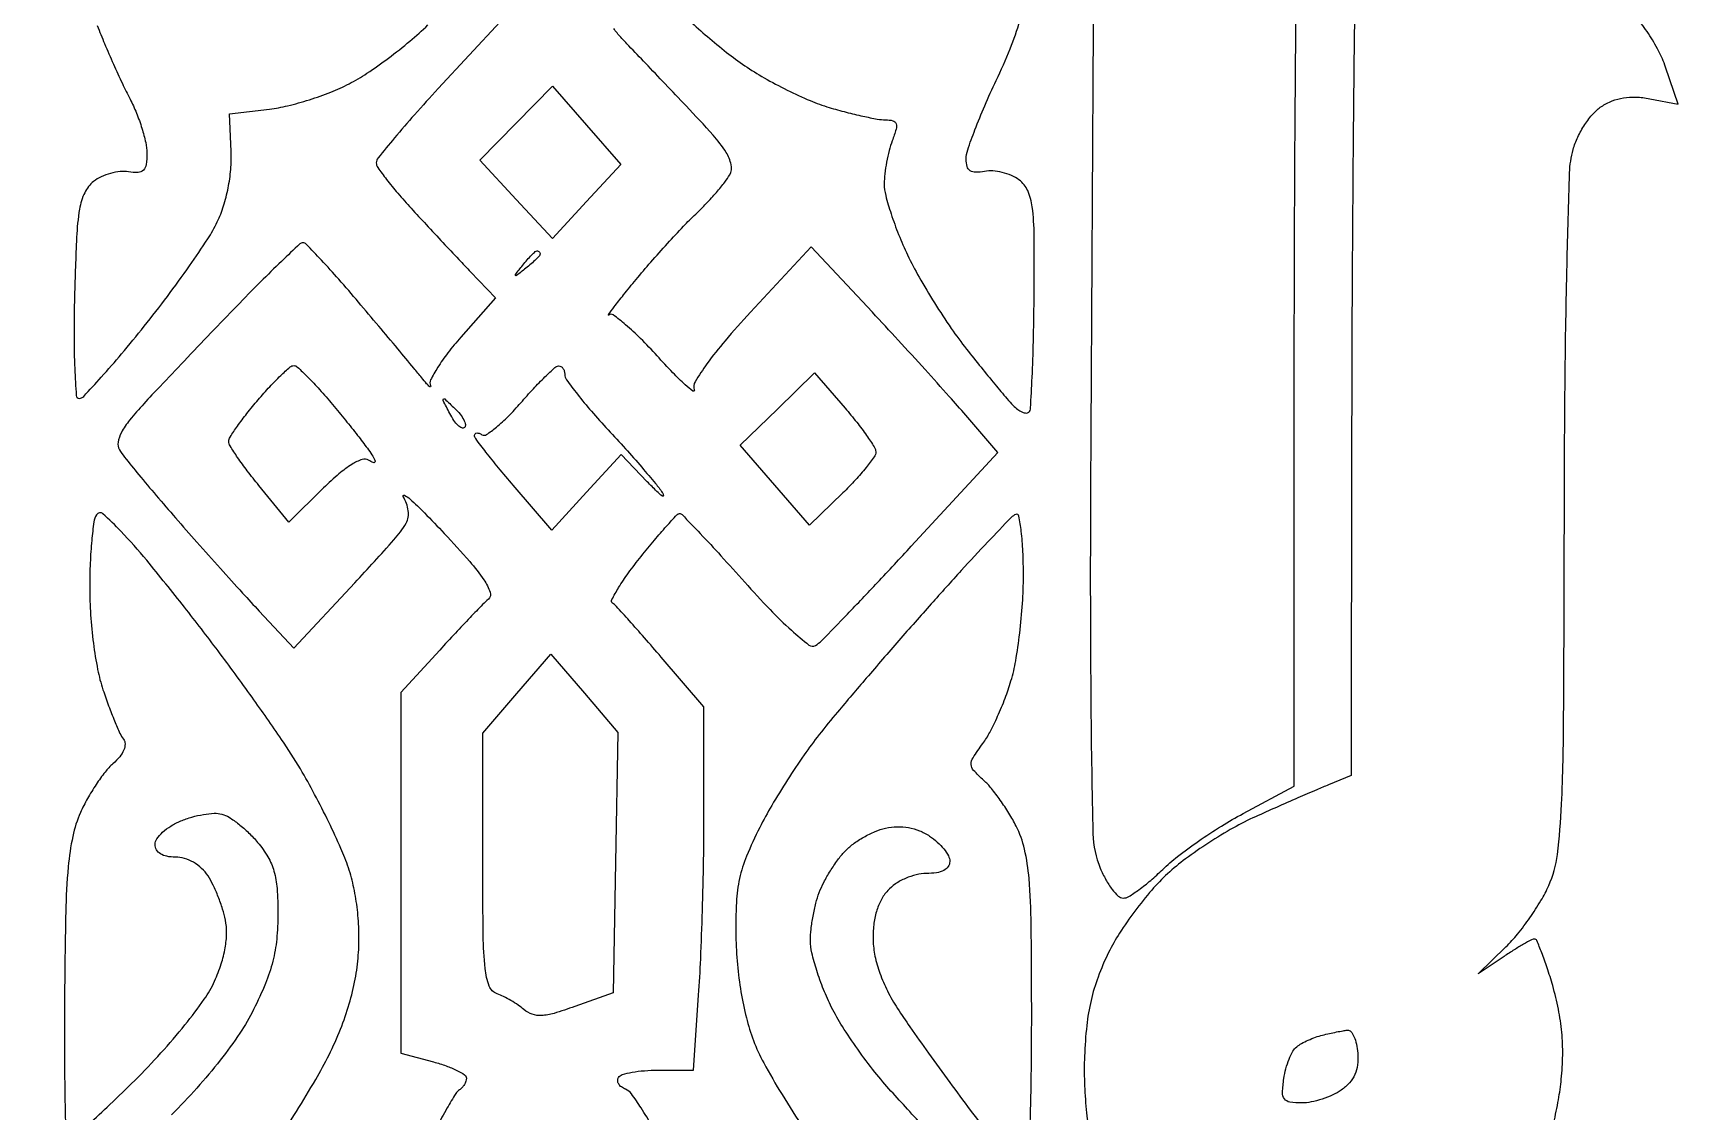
# Model space of a CAD drawing. Extents: x 5.1 to 37, y 2.5 to 60.3.
# Drawn here: x 16.93 to 33.92, y 33.16 to 44.3 of the extents above; entities that cross this region are included whole.
import ezdxf

# ---------------------------------------------------------------- set-up
doc = ezdxf.new("R2010")
doc.units = 0
doc.header["$MEASUREMENT"] = 0

msp = doc.modelspace()

# ---------------------------------------------------------------- linework, layer by layer
for points in [[(16.684552, 41.712711, 0.000778), (16.712474, 44.2881, -0.000199), (16.737413, 46.863279, -0.000262), (16.762321, 49.21176, -0.000189), (16.784978, 51.180703, -0.002541)], [(27.900189, 47.469668, 0.000442), (27.876324, 44.278371, 0.000408), (27.848728, 39.502038, 0.003382), (27.85264, 37.332571, 0.003899), (27.874005, 36.027271, 0.093172), (27.950076, 35.670321, 0.027528), (28.007074, 35.552574, 0.036673), (28.072107, 35.453134, 0.040065), (28.135668, 35.382477, 0.191835), (28.185066, 35.3628, 0.138109), (28.243437, 35.379236, 0.019161), (28.349229, 35.449654, 0.020744), (28.470624, 35.545255, 0.016235), (28.594364, 35.658474, -0.028672), (28.747503, 35.791753, -0.012777), (28.96316, 35.95008, -0.012599), (29.200512, 36.106449, -0.016662), (29.424635, 36.235973), (29.952108, 36.517797), (29.95294, 40.783649, -0.001097), (29.95718, 42.558735, -0.001041), (29.969216, 44.36468, -0.001033), (29.986484, 45.961725, -0.00368)], [(23.319171, 33.008578, 0.017886), (23.208329, 33.195651, 0.015309), (23.107387, 33.342795, 0.14411), (23.047144, 33.388845, -0.068109), (23.004925, 33.412043, -0.098618), (22.976446, 33.443498, -0.12333), (22.966003, 33.478019, -0.151622), (22.974379, 33.510465, -0.185435), (23.013154, 33.539974, -0.025276), (23.114079, 33.563953, -0.026285), (23.241771, 33.580669, -0.019406), (23.384225, 33.5862), (23.747264, 33.5862), (23.802232, 34.360597, 0.007225), (23.823363, 34.734775, 0.003167), (23.841053, 35.231048, 0.003134), (23.853191, 35.758056, 0.00419), (23.8572, 36.236383), (23.8572, 37.337774), (23.415265, 37.851937, 0.002285), (23.241648, 38.052072, 0.003273), (23.085767, 38.227778, 0.00178), (22.952524, 38.374944, 0.050027), (22.914158, 38.40938, -0.372129), (22.905878, 38.445258, -0.015445), (22.976077, 38.568835, -0.02031), (23.076934, 38.720085, -0.012214), (23.208042, 38.891428, -0.005143), (23.346417, 39.059819, -0.007934), (23.469815, 39.202224, -0.003364), (23.577212, 39.320648, -0.190716), (23.6034, 39.333316, -0.22299), (23.631107, 39.322723, -0.001412), (23.819054, 39.126564, -0.0053), (24.032643, 38.897565, -0.003312), (24.27814, 38.625098, 0.009655), (24.539202, 38.342644, 0.018512), (24.761053, 38.128207, 0.014356), (24.941489, 37.9754, 0.311047), (25.007307, 37.970729, 0.06616), (25.071199, 38.020768, 0.001544), (25.338093, 38.295362, 0.003397), (25.648155, 38.620742, 0.002294), (25.997555, 38.995862), (26.891074, 39.964024), (26.560316, 40.349462, 0.005157), (26.390478, 40.543296, 0.001771), (26.14073, 40.820488, 0.00176), (25.863064, 41.124321, 0.002036), (25.596404, 41.4117), (24.96325, 42.0885), (24.336532, 41.4117, 0.009598), (24.075159, 41.118341, 0.020743), (23.888173, 40.880925, 0.02025), (23.765146, 40.69524, 0.231539), (23.75751, 40.610252, -0.74162), (23.742895, 40.598909, -0.031492), (23.664244, 40.662404, -0.016176), (23.535875, 40.788001, -0.007014), (23.37303, 40.962828, 0.012716), (23.202554, 41.141713, 0.020799), (23.048272, 41.283278, 0.016026), (22.919439, 41.385096, 0.348365), (22.87436, 41.383576, -0.884776), (22.869928, 41.387661, -0.007937), (22.929493, 41.467946, -0.005748), (23.026526, 41.591515, -0.002655), (23.155422, 41.7501, -0.007213), (23.308172, 41.930634, -0.005548), (23.479899, 42.123397, -0.005613), (23.644508, 42.300068, -0.013289), (23.771969, 42.4269, 0.012887), (23.880982, 42.535201, 0.012273), (23.986108, 42.650713, 0.012313), (24.073924, 42.75729, 0.041959), (24.123219, 42.832416, 0.179728), (24.138074, 42.936952, 0.087883), (24.086192, 43.063238, 0.041286), (23.950764, 43.242255, 0.007749), (23.671789, 43.544322, -0.00002), (23.457195, 43.769589, -0.000023), (23.253756, 43.983184, -0.00002), (23.081828, 44.163726, -0.000144), (22.998133, 44.251672, -0.045811), (22.925026, 44.34418, -0.208992)], [(30.576542, 44.636044, 0.000918), (30.561489, 43.251588, 0.000918), (30.550344, 41.703715, 0.00101), (30.545331, 40.204336), (30.5406, 36.628173), (30.30795, 36.532767, 0.004321), (30.184581, 36.480925, 0.001169), (29.99007, 36.396664, 0.001183), (29.769723, 36.299977, 0.001227), (29.552505, 36.203412, 0.023584), (29.324296, 36.088084, 0.01508), (29.07021, 35.93396, 0.015152), (28.829828, 35.767485, 0.027184), (28.644787, 35.614653, 0.02847), (28.480992, 35.44545, 0.017413), (28.306806, 35.228906, 0.017435), (28.14875, 35.001662, 0.029469), (28.034744, 34.799717, 0.024741), (27.926509, 34.547622, 0.032071), (27.854122, 34.306765, 0.029892), (27.809802, 34.045539, 0.017708), (27.786781, 33.730245, 0.017774), (27.786258, 33.459282, 0.016007), (27.80466, 33.179283, 0.01665), (27.838669, 32.921034, 0.03258)], [(17.591659, 44.3727, 0.007473), (17.667134, 44.186315, 0.005017), (17.758691, 43.975509, 0.005053), (17.851473, 43.773138, 0.009949), (17.930016, 43.614562, -0.023852), (17.996772, 43.469803, -0.020544), (18.053175, 43.312018, -0.02105), (18.092443, 43.164483, -0.054564), (18.1044, 43.055244, -0.032593), (18.096743, 42.937908, -0.163548), (18.068244, 42.879589, -0.192963), (18.013436, 42.855717, -0.048156), (17.91405, 42.862356, 0.067283), (17.82881, 42.864792, 0.041257), (17.729913, 42.845951, 0.040677), (17.633255, 42.810445, 0.056507), (17.5545, 42.762566, 0.118476), (17.462053, 42.64726, 0.068866), (17.408927, 42.476991, 0.03041), (17.378546, 42.186277, 0.00418), (17.35725, 41.577442, 0.006624), (17.35181, 41.170188, 0.011357), (17.359486, 40.830645, 0.005167), (17.375037, 40.551494, 0.395016), (17.405049, 40.5234, 0.208034), (17.451766, 40.543717, 0.004016), (17.63354, 40.741863, 0.008976), (17.842666, 40.982065, 0.005807), (18.076382, 41.267105, 0.007954), (18.316063, 41.576402, 0.008147), (18.543836, 41.890736, 0.007951), (18.73262, 42.169744, 0.033565), (18.831502, 42.345755, 0.035055), (18.896123, 42.510079, 0.027474), (18.943461, 42.695737, 0.027207), (18.970583, 42.887753, 0.032086), (18.974577, 43.071217), (18.958017, 43.461734), (19.370614, 43.5106, 0.03049), (19.558091, 43.544492, 0.016907), (19.781991, 43.607331, 0.016809), (20.005246, 43.686567, 0.025941), (20.191655, 43.771276, 0.027133), (20.377187, 43.880644, 0.01365), (20.59941, 44.037354, 0.013513), (20.820922, 44.212316, 0.019492), (21.006196, 44.379638)], [(21.752831, 44.410664), (21.113016, 43.721964, 0.005308), (20.867814, 43.452343, 0.008075), (20.661146, 43.2125, 0.003712), (20.491206, 43.005614, 0.171718), (20.4732, 42.954731, 0.15557), (20.488341, 42.907246, 0.009279), (20.578818, 42.784678, 0.013229), (20.695007, 42.641261, 0.00933), (20.83275, 42.486106, 0.001019), (20.989099, 42.317168, 0.000766), (21.161734, 42.131963, 0.000774), (21.324636, 41.958276, 0.001784), (21.447796, 41.828301), (21.703291, 41.560589), (21.34595, 41.154498, 0.016228), (21.212286, 40.992275, 0.023897), (21.1067, 40.840861, 0.021007), (21.033909, 40.713477, 0.237289), (21.033278, 40.657054, -0.22439), (21.033452, 40.644017, -0.50049), (21.025288, 40.642238, -0.03759), (20.992729, 40.67501, -0.008753), (20.943351, 40.7349, 0.00531), (20.862271, 40.834632, 0.00078), (20.695642, 41.034569, 0.000881), (20.497922, 41.270215, 0.000757), (20.289095, 41.51745, 0.00461), (20.086157, 41.752547, 0.007214), (19.906824, 41.950628, 0.002688), (19.750375, 42.116702, 0.205276), (19.717483, 42.1308, 0.191044), (19.683436, 42.117298, 0.001995), (19.494652, 41.938203, 0.006017), (19.278506, 41.726466, 0.00383), (19.031865, 41.47515, 0.000982), (18.765427, 41.198382, 0.000868), (18.488862, 40.908959, 0.000872), (18.24057, 40.647305, 0.002655), (18.073173, 40.468391, 0.016377), (17.926309, 40.298933, 0.048199), (17.841209, 40.170453, 0.078298), (17.806754, 40.070649, 0.177915), (17.820523, 39.993228, 0.036972), (17.872661, 39.917354, 0.003199), (18.020747, 39.735115, 0.0042), (18.200816, 39.520098, 0.003248), (18.4005, 39.28875, 0.001767), (18.620898, 39.038522, 0.001353), (18.863583, 38.766432, 0.001367), (19.092158, 38.512952, 0.003236), (19.264152, 38.325713), (19.620205, 37.9431), (20.250756, 38.6199, 0.003929), (20.655393, 39.061118, 0.055461), (20.780504, 39.235072, 0.166793), (20.804011, 39.362689, 0.101475), (20.750789, 39.5082, -0.739848), (20.76289, 39.521968, -0.076747), (20.821767, 39.483613, -0.016124), (20.970377, 39.341565, -0.005591), (21.175695, 39.1275, -0.008096), (21.438274, 38.83829, -0.032399), (21.584119, 38.64889, -0.058924), (21.649503, 38.521348, -0.314821), (21.630909, 38.449722, 0.022724), (21.571282, 38.393923, 0.002541), (21.442093, 38.260165, 0.003084), (21.290059, 38.09917, 0.002497), (21.12885, 37.924596), (20.727, 37.485049), (20.727, 35.623485), (20.727, 33.761922), (21.0654, 33.6708, -0.019723), (21.195052, 33.630342, -0.029416), (21.304395, 33.584019, -0.029055), (21.384865, 33.538197, -0.254028), (21.4038, 33.503332, -0.080585), (21.398532, 33.470859, -0.05343), (21.382814, 33.436443, -0.052447), (21.359689, 33.40538, -0.068222), (21.33236, 33.382833, 0.117731), (21.29336, 33.343633, 0.006317), (21.203228, 33.191835, 0.0096), (21.100886, 33.006262, 0.00683)], [(23.710812, 44.420534, 0.011224), (23.89212, 44.258567, 0.011083), (24.091284, 44.096022, 0.014949), (24.278884, 43.958538, 0.021296), (24.479063, 43.833047, 0.01446), (24.716633, 43.706801, 0.01459), (24.953523, 43.598054, 0.028135), (25.149876, 43.527506, 0.008693), (25.325643, 43.478618, 0.009455), (25.498164, 43.437314, 0.009007), (25.647, 43.407443, 0.045044), (25.731661, 43.3998, -0.061659), (25.807922, 43.39036, -0.259499), (25.840345, 43.359904, -0.149857), (25.841005, 43.301908, -0.019302), (25.800906, 43.182793, 0.027906), (25.769283, 43.083222, 0.017053), (25.742656, 42.962808, 0.017074), (25.724375, 42.841343, 0.02889), (25.718467, 42.738643, 0.063417), (25.73379, 42.618596, 0.015968), (25.789418, 42.429116, 0.016041), (25.86751, 42.214898, 0.015558), (25.95991, 42.0039, 0.018429), (26.078821, 41.775898, 0.010467), (26.238434, 41.508726, 0.010441), (26.410711, 41.245966, 0.016935), (26.569125, 41.031, 0.002682), (26.718303, 40.844362, 0.003109), (26.862353, 40.668359, 0.002773), (26.986034, 40.520819, 0.018402), (27.05081, 40.449879, 0.038259), (27.097775, 40.408893, 0.057497), (27.144748, 40.381613, 0.075865), (27.184742, 40.370979, 0.227249), (27.210727, 40.380127, 0.184502), (27.229532, 40.42218, 0.002028), (27.245952, 40.740487, 0.005994), (27.259112, 41.1111, 0.003827), (27.265947, 41.54219, 0.003483), (27.266764, 42.204518, 0.029884), (27.247386, 42.500005, 0.0741), (27.200303, 42.668061, 0.129013), (27.110099, 42.780133, 0.058709), (27.032965, 42.824215, 0.040848), (26.937653, 42.855829, 0.041172), (26.839699, 42.871267, 0.064703), (26.75475, 42.866573, -0.042581), (26.662371, 42.857368, -0.150741), (26.605843, 42.87393, -0.181428), (26.574594, 42.917005, -0.067263), (26.5644, 42.992443, -0.081957), (26.580365, 43.089186, -0.009371), (26.655556, 43.297866, -0.011112), (26.755888, 43.544187, -0.008838), (26.874718, 43.805562, 0.015315), (27.018415, 44.132818, 0.023464), (27.120582, 44.425166, 0.026144)], [(32.632893, 33.042465, 0.012095), (32.680608, 33.28034, 0.017409), (32.71035, 33.493001, 0.023196), (32.724598, 33.739399, 0.025803), (32.715021, 33.977385, 0.025607), (32.680844, 34.214724, 0.022176), (32.621389, 34.459196, 0.008629), (32.564366, 34.643425, 0.013747), (32.508607, 34.798622, 0.007566), (32.457385, 34.924109, 0.300625), (32.433646, 34.9398, 0.123115), (32.403481, 34.932258, 0.007469), (32.321337, 34.886855, 0.010791), (32.224482, 34.828607, 0.007749), (32.11876, 34.759563), (31.8519, 34.579325), (32.138193, 34.859052, 0.028841), (32.259206, 34.991761, 0.017859), (32.386252, 35.160292, 0.017898), (32.500172, 35.336294, 0.030556), (32.58062, 35.491743, 0.072995), (32.669785, 35.812996, 0.020705), (32.713208, 36.33116, 0.009175), (32.734724, 37.233071, 0.000995), (32.742033, 39.314338, -0.002019), (32.749932, 40.734742, -0.003589), (32.769559, 41.904586, -0.002042), (32.79616, 42.853113, -0.05939), (32.832554, 43.092684, -0.04398), (32.880392, 43.220822, -0.034136), (32.953541, 43.350543, -0.035089), (33.039252, 43.46286, -0.067292), (33.124724, 43.536985, -0.050387), (33.235311, 43.594467, -0.054644), (33.352212, 43.626755, -0.050963), (33.480205, 43.634247, -0.035534), (33.624036, 43.617719), (33.916419, 43.562868), (33.786523, 43.944092, 0.037961), (33.7149, 44.111495, 0.026096), (33.610074, 44.289443, 0.026201), (33.488142, 44.454269, 0.04026)], [(19.42935, 32.815743, 0.007147), (19.649612, 33.159443, 0.007231), (19.847525, 33.488743, 0.016483), (19.984959, 33.744103, 0.020145), (20.103566, 34.009349, 0.023451), (20.193923, 34.270322, 0.024725), (20.255478, 34.525188, 0.028841), (20.28773, 34.772124, 0.023091), (20.293854, 35.007314, 0.023111), (20.278259, 35.241999, 0.023738), (20.241839, 35.467623, 0.028303), (20.18559, 35.67564, 0.023668), (20.108148, 35.876487, 0.009246), (19.983149, 36.146311, 0.009128), (19.836905, 36.433804, 0.011214), (19.689574, 36.696422, 0.016643), (19.49569, 37.000937, 0.005428), (19.189968, 37.43733, 0.005402), (18.839652, 37.915018, 0.006067), (18.492178, 38.366726, 0.005151), (18.102319, 38.850669, 0.018022), (17.836821, 39.150656, 0.021219), (17.650459, 39.330587, 0.461908), (17.584023, 39.321224, 0.107711), (17.556782, 39.246773, 0.010593), (17.534747, 39.055985, 0.012996), (17.519048, 38.824816, 0.009949), (17.513495, 38.571521, 0.017378), (17.522786, 38.287765, 0.015478), (17.551786, 37.994099, 0.016069), (17.595844, 37.723708, 0.031989), (17.65109, 37.514021, 0.008152), (17.709566, 37.347584, 0.009641), (17.770422, 37.192279, 0.008633), (17.826403, 37.063479, 0.058593), (17.862291, 37.004192, -0.168314), (17.879149, 36.954632, -0.100233), (17.866299, 36.892965, -0.071585), (17.823677, 36.823158, -0.038411), (17.753419, 36.750392, 0.04561), (17.673135, 36.664814, 0.018961), (17.580407, 36.536132, 0.018573), (17.49087, 36.389883, 0.022825), (17.418871, 36.246931, 0.053613), (17.338901, 36.000517, 0.029497), (17.2922, 35.68665, 0.016806), (17.266344, 35.218074, 0.003562), (17.254572, 34.400162, 0.002306), (17.253033, 33.820856, 0.003708), (17.257661, 33.327009, 0.000774), (17.265601, 32.894003, 0.19375)], [(27.222562, 32.973714, 0.006028), (27.236642, 33.506008, 0.003598), (27.2412, 34.13947, 0.002728), (27.23603, 35.08703, 0.01759), (27.213984, 35.565029, 0.035603), (27.167444, 35.867962, 0.062154), (27.081002, 36.10642, 0.020212), (27.00693, 36.23812, 0.016019), (26.916776, 36.374299, 0.016304), (26.824864, 36.495346, 0.038405), (26.746893, 36.577579, -0.021998), (26.641225, 36.681947, -0.182146), (26.616192, 36.743324, -0.151925), (26.635456, 36.811698, -0.014014), (26.736644, 36.958279, 0.037402), (26.808351, 37.073304, 0.014958), (26.889604, 37.240326, 0.014704), (26.966831, 37.426372, 0.01797), (27.027537, 37.6047, 0.030722), (27.076524, 37.813213, 0.01296), (27.117663, 38.098112, 0.012766), (27.146028, 38.405692, 0.016263), (27.155684, 38.6904, 0.010931), (27.150509, 38.943081, 0.019424), (27.133628, 39.15055, 0.015457), (27.109775, 39.307375, 0.464127), (27.079157, 39.3249, 0.114516), (27.028949, 39.292202, 0.001776), (26.789816, 39.041582, 0.004631), (26.514656, 38.745707, 0.003037), (26.202914, 38.400015, 0.00248), (25.870856, 38.023524, 0.002292), (25.533688, 37.633802, 0.002287), (25.236622, 37.284011, 0.00765), (25.046415, 37.050806, 0.015616), (24.890886, 36.840892, 0.009349), (24.718713, 36.582484, 0.009356), (24.55681, 36.318608, 0.016036), (24.433134, 36.091977, 0.018461), (24.297134, 35.795876, 0.044452), (24.224816, 35.566003, 0.042344), (24.192376, 35.320382, 0.015428), (24.186818, 34.96916, 0.018536), (24.202011, 34.677816, 0.019484), (24.238673, 34.393246, 0.02044), (24.294812, 34.127203, 0.027303), (24.368546, 33.891706, 0.03585), (24.473923, 33.661751, 0.011308), (24.663161, 33.33427, 0.011229), (24.891435, 32.977386, 0.012232)], [(17.500709, 33.026122, 0.008708), (17.722369, 33.230003, 0.005234), (17.978607, 33.479228, 0.013362), (18.25008, 33.763664, 0.014605), (18.497763, 34.054078, 0.015101), (18.696543, 34.317336, 0.049988), (18.8037, 34.50595, 0.025536), (18.871346, 34.682608, 0.034816), (18.912704, 34.847997, 0.03906), (18.92754, 34.999908, 0.05422), (18.915384, 35.136028, 0.026859), (18.886182, 35.249871, 0.017819), (18.841139, 35.377028, 0.017956), (18.788395, 35.497726, 0.033049), (18.735719, 35.591028, 0.05963), (18.669416, 35.669881, 0.057232), (18.585515, 35.732111, 0.05895), (18.4923, 35.772191, 0.072203), (18.39855, 35.7858, -0.047589), (18.309939, 35.794253, -0.092372), (18.243986, 35.82017, -0.122974), (18.20366, 35.861972, -0.131425), (18.189, 35.916784, -0.15592), (18.207583, 35.974926, -0.05305), (18.267078, 36.042121, -0.046585), (18.353083, 36.107095, -0.038986), (18.454796, 36.159527, -0.03051), (18.568174, 36.199254, -0.027887), (18.688988, 36.226303, -0.02898), (18.799653, 36.238141, -0.076246), (18.878799, 36.229914, -0.077828), (18.953899, 36.197172, -0.025651), (19.052366, 36.12721, -0.024839), (19.15529, 36.037172, -0.025734), (19.247503, 35.93838, -0.041502), (19.354056, 35.788033, -0.064002), (19.416868, 35.641823, -0.051518), (19.44856, 35.462574, -0.018014), (19.458, 35.200622, -0.02541), (19.44467, 34.938498, -0.036837), (19.404276, 34.710378, -0.034695), (19.328647, 34.480823, -0.019419), (19.206994, 34.213063, -0.031496), (19.063956, 33.967957, -0.017811), (18.862128, 33.689303, -0.016732), (18.621282, 33.400985, -0.016053), (18.358456, 33.12528, 0.015837)], [(26.143982, 32.980792, 0.000514), (25.958733, 33.183951, 0.000664), (25.788303, 33.369975, -0.018727), (25.620983, 33.5664, -0.012743), (25.445031, 33.801433, -0.012855), (25.286639, 34.037265, -0.02507), (25.174953, 34.234337, -0.020911), (25.091524, 34.419343, -0.019085), (25.021024, 34.616344, -0.019491), (24.971657, 34.797162, -0.056948), (24.957, 34.925429, -0.028068), (24.963503, 35.041177, -0.016991), (24.983507, 35.177004, -0.017001), (25.012639, 35.310923, -0.028502), (25.047235, 35.420743, -0.030468), (25.094382, 35.525446, -0.018374), (25.162132, 35.643567, -0.018373), (25.238378, 35.756406, -0.030445), (25.31166, 35.844862, -0.045917), (25.396299, 35.920046, -0.029004), (25.507123, 35.992108, -0.029028), (25.625333, 36.05075, -0.046601), (25.732462, 36.084989, -0.046962), (25.852593, 36.09976, -0.051864), (25.969325, 36.090972, -0.052123), (26.08125, 36.058433, -0.048278), (26.187138, 36.002827, -0.038456), (26.26675, 35.941432, -0.041151), (26.334082, 35.869842, -0.044921), (26.380732, 35.799059, -0.123862), (26.3952, 35.74155, -0.153028), (26.378583, 35.688528, -0.121735), (26.333309, 35.64873, -0.08265), (26.258171, 35.624336, -0.037264), (26.154512, 35.6166, 0.059955), (26.048983, 35.6039, 0.043871), (25.937142, 35.565939, 0.043965), (25.833944, 35.509188, 0.061221), (25.75428, 35.440306, 0.062564), (25.686149, 35.34295, 0.049556), (25.637679, 35.223885, 0.044727), (25.609886, 35.085482, 0.033762), (25.603483, 34.930458, 0.045532), (25.623021, 34.76454, 0.033587), (25.673338, 34.586453, 0.031336), (25.751777, 34.403568, 0.027399), (25.855665, 34.223214, 0.00823), (25.983264, 34.034216, 0.002719), (26.176698, 33.760811, 0.002707), (26.394511, 33.45993, 0.00307), (26.6067, 33.173833, 0.005219), (26.805836, 32.914436, 0.00806)]]:
    msp.add_lwpolyline(points, format="xyb")
msp.add_lwpolyline([(22.645373, 43.343292), (22.998647, 42.937929), (22.645373, 42.555514), (22.2921, 42.1731), (21.918027, 42.5781), (21.543954, 42.9831), (21.918027, 43.365877), (22.2921, 43.748655)], close=True)
for points in [[(22.133259, 42.0462, -0.099038), (22.145449, 42.043762, -0.097945), (22.155817, 42.036817, -0.097945), (22.162762, 42.026449, -0.099038), (22.1652, 42.014259, -0.184603), (22.158335, 41.996298, -0.013803), (22.12171, 41.957593, -0.017649), (22.073866, 41.913013, -0.012436), (22.01715, 41.866209, -0.001576), (21.921594, 41.791754, -0.377591), (21.9114, 41.7924, -0.377591), (21.910754, 41.802594, -0.001576), (21.985209, 41.89815, -0.012436), (22.032013, 41.954866, -0.017649), (22.076593, 42.00271, -0.013803), (22.115298, 42.039335, -0.184603)], [(19.620549, 40.8618, -0.190713), (19.658995, 40.846582, -0.008259), (19.764969, 40.743757, -0.013072), (19.887828, 40.613928, -0.008847), (20.021246, 40.45995, -0.003771), (20.155075, 40.297384, -0.004428), (20.279378, 40.14124, -0.00391), (20.382151, 40.007628, -0.02719), (20.42826, 39.939279, -0.016631), (20.458741, 39.884252, -0.267201), (20.457727, 39.86382, -0.381475), (20.441402, 39.8593, -0.023711), (20.39378, 39.885698, 0.229468), (20.327287, 39.892534, 0.051282), (20.221708, 39.841384, 0.03814), (20.088167, 39.744044, 0.01748), (19.929057, 39.59845), (19.569897, 39.245961), (19.260149, 39.623969, -0.009189), (19.141493, 39.774326, -0.012824), (19.041389, 39.913345, -0.009227), (18.963808, 40.031765, -0.141309), (18.9504, 40.07826, -0.144154), (18.963905, 40.124129, -0.010197), (19.039316, 40.236014, -0.013728), (19.137143, 40.367156, -0.009895), (19.253092, 40.508172, -0.009849), (19.373769, 40.64366, -0.014309), (19.485893, 40.757922, -0.009799), (19.582522, 40.847334, -0.183785)], [(22.35555, 40.857858, -0.144975), (22.379731, 40.852301, -0.107028), (22.400362, 40.833946, -0.089326), (22.41425, 40.805362, -0.068634), (22.419, 40.77092, 0.158908), (22.437065, 40.715513, 0.008463), (22.550325, 40.565685, 0.01259), (22.694785, 40.390436, 0.008784), (22.866063, 40.19987, -0.004408), (23.045571, 40.003627, -0.004904), (23.215251, 39.811047, -0.004548), (23.356765, 39.644178, -0.02548), (23.426997, 39.5505, -0.113601), (23.438808, 39.519694, -0.660376), (23.428471, 39.51345, -0.038427), (23.369793, 39.562939, -0.007405), (23.272114, 39.661972), (23.003361, 39.942643), (22.64555, 39.552938), (22.28774, 39.163234), (21.88807, 39.62617, -0.005279), (21.734906, 39.807412, -0.007981), (21.605803, 39.968669, -0.003766), (21.49994, 40.107459, -0.162427), (21.4884, 40.142046, -0.192555), (21.494822, 40.158103, -0.184606), (21.510683, 40.165663, -0.108775), (21.535165, 40.162287, -0.050008), (21.564257, 40.148103, 0.294535), (21.610665, 40.148999, 0.023648), (21.713592, 40.225545, 0.025969), (21.835682, 40.336726, 0.016596), (21.966107, 40.477569, -0.008491), (22.095618, 40.622052, -0.012376), (22.214978, 40.744522, -0.007915), (22.317829, 40.841824, -0.171606)], [(25.314025, 40.421973, -0.010795), (25.434755, 40.276143, -0.014603), (25.537042, 40.138967, -0.011544), (25.615326, 40.02165, -0.135024), (25.631275, 39.969519, -0.16382), (25.615724, 39.918571, -0.014127), (25.532343, 39.808724, -0.017446), (25.422085, 39.681071, -0.012641), (25.290939, 39.546519), (24.948078, 39.2121), (24.589301, 39.625285), (24.230523, 40.038471), (24.614912, 40.412158), (24.9993, 40.785845)], [(21.283132, 40.419664, -0.032763), (21.337951, 40.359969, -0.05091), (21.375969, 40.301381, -0.066521), (21.393419, 40.252213, -0.253633), (21.384469, 40.222069, -0.314606), (21.357151, 40.217216, -0.082345), (21.318287, 40.243698, -0.05386), (21.274134, 40.29604, -0.029819), (21.231572, 40.368104, -0.001975), (21.163731, 40.501684, -0.323466), (21.16621, 40.517075, -0.404836), (21.17997, 40.517296, -0.002294)], [(22.622898, 37.477796), (22.9689, 37.072721), (22.94389, 35.729256), (22.91888, 34.38579), (22.523381, 34.24357, -0.012995), (22.308641, 34.172595, -0.05817), (22.17842, 34.149301, -0.100196), (22.083775, 34.162534, -0.092038), (21.998491, 34.211615, 0.02675), (21.93819, 34.257674, 0.017057), (21.863619, 34.304914, 0.017135), (21.787103, 34.346348, 0.030319), (21.72105, 34.374386, -0.223082), (21.639568, 34.454957, -0.061213), (21.597365, 34.635386, -0.024146), (21.577216, 34.975247, -0.002734), (21.573, 35.746294), (21.573, 37.065698), (21.924948, 37.474285), (22.276896, 37.882872)], [(30.501455, 33.999386, -0.2513), (30.536468, 33.98536, -0.069316), (30.568991, 33.933364, -0.052477), (30.594496, 33.85527, -0.033706), (30.608134, 33.760848, -0.048389), (30.605636, 33.639926, -0.075816), (30.578074, 33.53983, -0.0787), (30.522911, 33.455102, -0.056458), (30.438105, 33.380148, -0.045191), (30.349693, 33.329445, -0.029412), (30.239937, 33.286677, -0.029537), (30.126941, 33.257379, -0.048699), (30.028828, 33.2478, -0.035549), (29.906135, 33.256534, -0.202085), (29.851232, 33.289515, -0.171493), (29.831411, 33.355603, -0.024361), (29.845355, 33.498879, -0.029837), (29.866573, 33.600733, -0.029972), (29.899741, 33.699179, -0.031411), (29.939074, 33.781086, -0.095136), (29.978753, 33.828175, -0.044162), (30.027706, 33.861139, -0.020207), (30.096642, 33.895633, -0.019828), (30.172646, 33.926334, -0.02581), (30.2445, 33.947983, -0.005728), (30.315715, 33.964625, -0.005168), (30.389776, 33.980238, -0.005183), (30.456435, 33.992856, -0.016338)]]:
    msp.add_lwpolyline(points, format="xyb", close=True)

doc.saveas('drawing.dxf')
